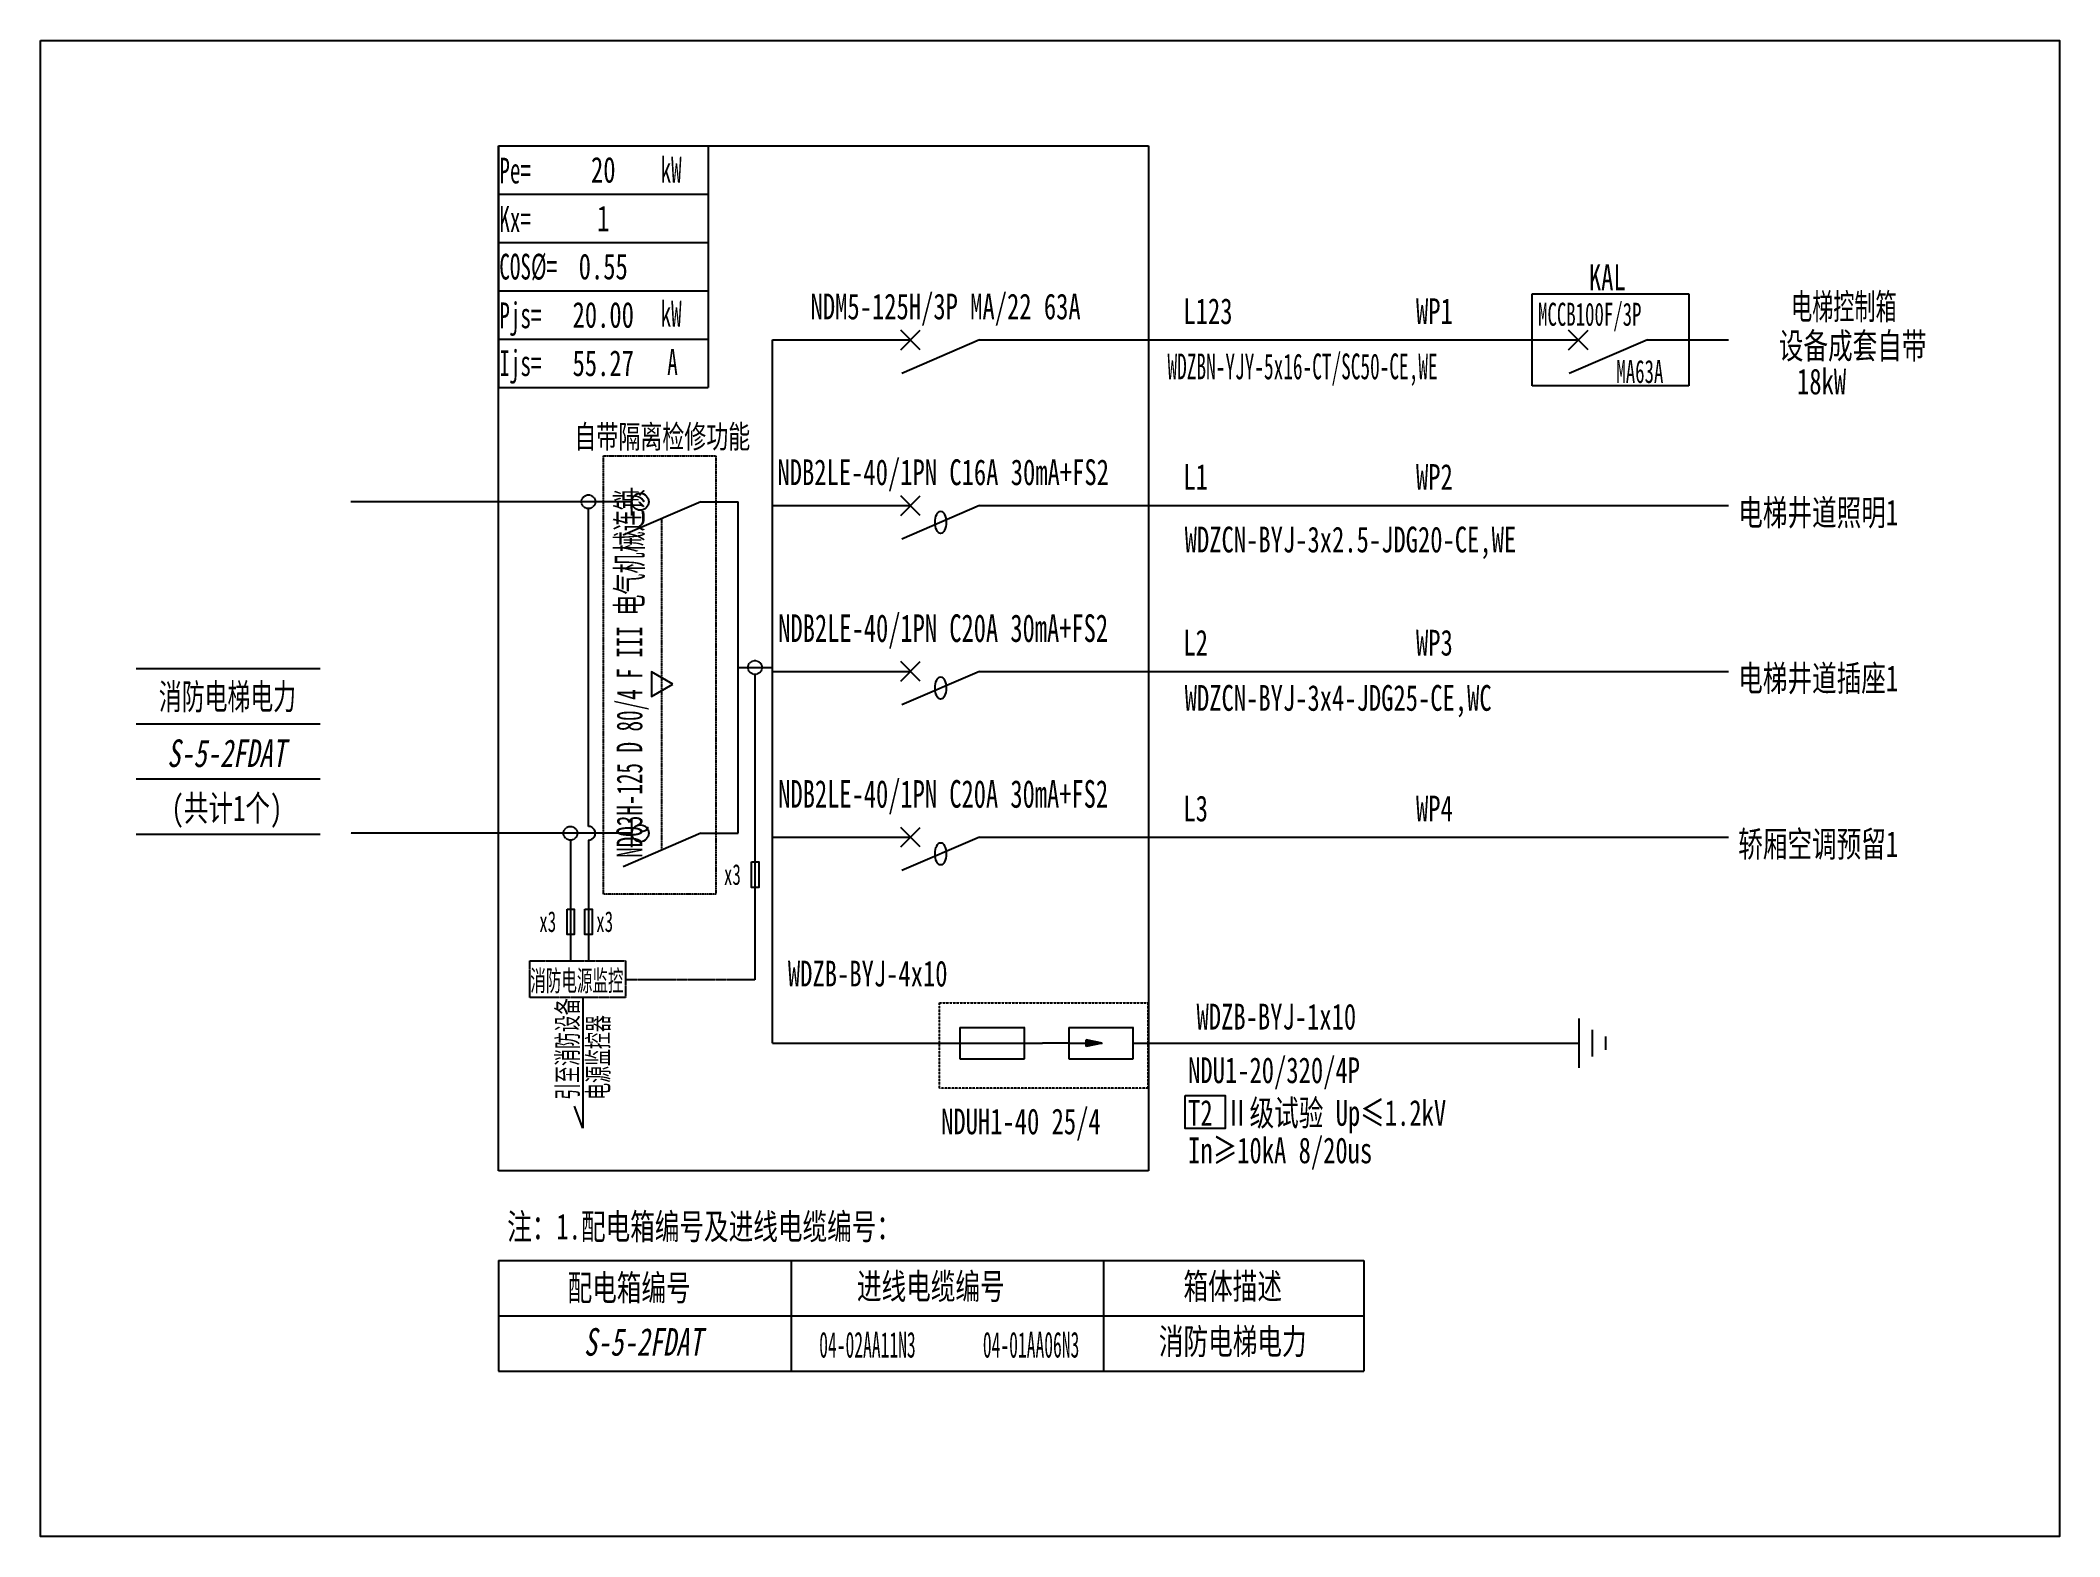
# Model space of a CAD drawing. Extents: x 387582 to 390072, y 311118 to 312963.
import ezdxf
from ezdxf.enums import TextEntityAlignment as Align

# ---------------------------------------------------------------- set-up
doc = ezdxf.new("R2010")
doc.units = 0
doc.header["$MEASUREMENT"] = 0
for name, pattern in [('_点划线L', [1.9, 1.5, -0.17, 0.06, -0.17]), ('DASH', [0.35, 0.25, -0.1]), ('DASHED', [0.75, 0.5, -0.25]), ('DASHED2', [0.375, 0.25, -0.125])]:
    doc.linetypes.add(name, pattern=pattern)
for name, color, linetype in [('D_E_Eqpm(强电设备)', 100, 'Continuous'), ('D_E_Eqpm（强电设备）', 100, 'Continuous'), ('D_E_Text(强电文字)', 51, 'Continuous'), ('D_E_Text（强电文字）', 51, 'Continuous'), ('D_E_Wire(强电线缆)', 10, 'Continuous'), ('D_E_WireEm（强电应急照明线缆）', 10, 'DASHED'), ('D_E_Wire（强电线缆）', 10, 'Continuous'), ('D_T_TableDim（表格尺寸）', 255, 'Continuous'), ('E_E_Text（强电文字）', 51, 'Continuous'), ('系统图', 220, 'Continuous')]:
    doc.layers.add(name, color=color, linetype=linetype)
doc.styles.add('$1$电气', font='', dxfattribs={"width": 0.7})
doc.styles.add('$1$电气箱', font='simhei.ttf', dxfattribs={"width": 0.8, "oblique": 10})
doc.styles.add('电气', font='', dxfattribs={"width": 0.7})
doc.styles.add('电气箱', font='simhei.ttf', dxfattribs={"width": 0.8, "oblique": 10})
doc.styles.get('$1$电气').set_extended_font_data('SimSun')
doc.styles.get('电气').set_extended_font_data('SimSun')

msp = doc.modelspace()

# ---------------------------------------------------------------- linework, layer by layer
at = {"linetype": 'DASHED'}
for p, q in [((388147.5, 311568.9, 0), (388147.5, 312833, 0)), ((388147.5, 312833, 0), (388948.9, 312833, 0)), ((388948.9, 312833, 0), (388948.9, 311568.9, 0)), ((388948.9, 311568.9, 0), (388147.5, 311568.9, 0))]:
    msp.add_line(p, q, dxfattribs=at)
at = {"linetype": 'DASHED2', "elevation": 0}
msp.add_lwpolyline([(388691.4, 311776.4), (388948, 311776.4), (388948, 311670.8), (388691.4, 311670.8)], close=True, dxfattribs=at)
at = {"layer": 'D_E_Eqpm(强电设备)'}
for p, q in [((388716.5, 311745.7, 0), (388796.3, 311745.7, 0)), ((388716.5, 311745.7, 0), (388716.5, 311707, 0)), ((388796.1, 311707, 0), (388796.1, 311745.7, 0)), ((388850.6, 311726.4, 0), (388818.3, 311726.4, 0)), ((388850.6, 311745.7, 0), (388930.4, 311745.7, 0)), ((388850.6, 311745.7, 0), (388850.6, 311707, 0)), ((388850.6, 311726.4, 0), (388892, 311726.4, 0)), ((388892, 311726.4, 0), (388871.9, 311730.5, 0)), ((388871.9, 311722.3, 0), (388871.9, 311730.5, 0)), ((388892, 311726.4, 0), (388871.9, 311722.3, 0)), ((388930.2, 311707, 0), (388930.2, 311745.7, 0)), ((388716.5, 311707, 0), (388796.1, 311707, 0)), ((388850.6, 311707, 0), (388930.2, 311707, 0))]:
    msp.add_line(p, q, dxfattribs=at)
msp.add_solid([(388871.9, 311722.3, 0), (388892, 311726.4, 0), (388871.9, 311730.5, 0)], dxfattribs=at)
at = {"layer": 'D_E_Eqpm（强电设备）'}
for p, q in [((389422.1, 312536.9, 0), (389422.1, 312650.4, 0)), ((389422.1, 312650.4, 0), (389615.2, 312650.4, 0)), ((389615.2, 312650.4, 0), (389615.2, 312536.9, 0)), ((388643.5, 312581.6, 0), (388667.6, 312605.7, 0)), ((388667.6, 312581.6, 0), (388643.5, 312605.7, 0)), ((389466.9, 312581.6, 0), (389491, 312605.7, 0)), ((389491, 312581.6, 0), (389466.9, 312605.7, 0)), ((388740.7, 312593.7, 0), (388644.6, 312552.4, 0)), ((389564.1, 312593.7, 0), (389467.9, 312552.4, 0)), ((389615.2, 312536.9, 0), (389422.1, 312536.9, 0)), ((388311.9, 312377, 0), (388311.9, 312411.1, 0)), ((388643.5, 312377.2, 0), (388667.6, 312401.3, 0)), ((388667.6, 312377.2, 0), (388643.5, 312401.3, 0)), ((388397.1, 312394.1, 0), (388301, 312352.9, 0)), ((388740.7, 312389.3, 0), (388644.6, 312348, 0)), ((388643.5, 312172.8, 0), (388667.6, 312196.9, 0)), ((388667.6, 312172.8, 0), (388643.5, 312196.9, 0)), ((388740.7, 312184.9, 0), (388644.6, 312143.6, 0)), ((388311.9, 311968.3, 0), (388311.9, 312002.3, 0)), ((388397.1, 311985.3, 0), (388301, 311944.1, 0)), ((388643.5, 311968.4, 0), (388667.6, 311992.5, 0)), ((388667.6, 311968.4, 0), (388643.5, 311992.5, 0)), ((388740.7, 311980.5, 0), (388644.6, 311939.3, 0))]:
    msp.add_line(p, q, dxfattribs=at)
at = {"layer": 'D_E_Eqpm（强电设备）', "linetype": 'DASH'}
msp.add_line((388349, 311964.7, 0), (388349, 312373.5, 0), dxfattribs=at)
at = {"layer": 'D_E_Eqpm（强电设备）', "elevation": 0}
msp.add_lwpolyline([(388362.2, 312169.1), (388335.9, 312184.2), (388335.9, 312153.9)], close=True, dxfattribs=at)
at = {"layer": 'D_E_Eqpm（强电设备）'}
for centre in [(388322.3, 312394.1, 0), (388322.3, 311985.3, 0)]:
    msp.add_circle(centre, 10.4, dxfattribs=at)
for centre in [(388692.6, 312368.7, 0), (388692.6, 312164.3, 0), (388692.6, 311959.9, 0)]:
    msp.add_ellipse(centre, major_axis=(0, 13.7), ratio=0.500475, dxfattribs=at)
at = {"layer": 'D_E_Text（强电文字）'}
for p, q in [((388147.5, 312833, 0), (388147.5, 312534.9, 0)), ((388147.5, 312833, 0), (388405.8, 312833, 0)), ((388405.8, 312833, 0), (388405.8, 312534.9, 0)), ((388147.5, 312773.3, 0), (388405.8, 312773.3, 0)), ((388147.5, 312713.7, 0), (388405.8, 312713.7, 0)), ((388147.5, 312654.1, 0), (388405.8, 312654.1, 0)), ((388147.5, 312594.5, 0), (388405.8, 312594.5, 0)), ((388147.5, 312534.9, 0), (388405.8, 312534.9, 0))]:
    msp.add_line(p, q, dxfattribs=at)
at = {"layer": 'D_E_Text（强电文字）', "elevation": 0}
msp.add_lwpolyline([(388994.3, 311661.9), (389043.7, 311661.9), (389043.7, 311621.2), (388994.3, 311621.2)], close=True, dxfattribs=at)
at = {"layer": 'D_E_Wire(强电线缆)'}
for p, q in [((388485.2, 312593.7, 0), (388655.5, 312593.7, 0)), ((388740.7, 312593.7, 0), (389478.9, 312593.7, 0)), ((389564.1, 312593.7, 0), (389664.1, 312593.7, 0)), ((388485.2, 312389.3, 0), (388655.5, 312389.3, 0)), ((388740.7, 312389.3, 0), (389664.1, 312389.3, 0)), ((388485.2, 312184.9, 0), (388655.5, 312184.9, 0)), ((388740.7, 312184.9, 0), (389664.1, 312184.9, 0)), ((388485.2, 311980.5, 0), (388655.5, 311980.5, 0)), ((388740.7, 311980.5, 0), (389664.1, 311980.5, 0))]:
    msp.add_line(p, q, dxfattribs=at)
at = {"layer": 'D_E_WireEm（强电应急照明线缆）'}
msp.add_line((388311.9, 311985.3, 0), (387965.3, 311985.3, 0), dxfattribs=at)
at = {"layer": 'D_E_Wire（强电线缆）'}
for p, q in [((388485.2, 311726.4, 0), (388485.2, 312593.7, 0)), ((388311.9, 312394.1, 0), (387965.3, 312394.1, 0)), ((388258.3, 311993.8, 0), (388258.3, 312385.6, 0)), ((388397.1, 312394.1, 0), (388443.1, 312394.1, 0)), ((388443.1, 311985.3, 0), (388443.1, 312394.1, 0)), ((388443.1, 312189.7, 0), (388484.3, 312189.7, 0)), ((388463.7, 312181.2, 0), (388463.7, 311804.5, 0)), ((388236.1, 311976.8, 0), (388236.1, 311828, 0)), ((388258.2, 311976.8, 0), (388258.2, 311828, 0)), ((388397.1, 311985.3, 0), (388443.1, 311985.3, 0)), ((388251.3, 311782.6, 0), (388251.3, 311621.5, 0)), ((389480, 311696.1, 0), (389480, 311756.7, 0)), ((388485.2, 311726.4, 0), (388818.3, 311726.4, 0)), ((388930.2, 311726.4, 0), (389480, 311726.4, 0)), ((389496.5, 311709.9, 0), (389496.5, 311743, 0)), ((389513.1, 311718.1, 0), (389513.1, 311734.7, 0)), ((388251.3, 311621.5, 0), (388241.2, 311648.6, 0))]:
    msp.add_line(p, q, dxfattribs=at)
at = {"layer": 'D_E_Wire（强电线缆）', "linetype": '_点划线L'}
msp.add_line((388463.7, 311804.5, 0), (388303.9, 311804.5, 0), dxfattribs=at)
at = {"layer": 'D_E_Wire（强电线缆）', "linetype": 'DASH', "elevation": 0}
msp.add_lwpolyline([(388276.7, 312450.9), (388415.3, 312450.9), (388415.3, 311910.3), (388276.7, 311910.3)], close=True, dxfattribs=at)
at = {"layer": 'D_E_Wire（强电线缆）', "elevation": 0}
for points in [[(388459.5, 311949.9), (388468.5, 311949.9), (388468.5, 311918.5), (388459.5, 311918.5)], [(388231.9, 311891.8), (388240.8, 311891.8), (388240.8, 311860.4), (388231.9, 311860.4)], [(388254, 311891.8), (388263, 311891.8), (388263, 311860.4), (388254, 311860.4)]]:
    msp.add_lwpolyline(points, close=True, dxfattribs=at)
at = {"layer": 'D_E_Wire（强电线缆）', "linetype": '_点划线L', "elevation": 0}
msp.add_lwpolyline([(388186.2, 311828), (388303.9, 311828), (388303.9, 311782.6), (388186.2, 311782.6)], close=True, dxfattribs=at)
at = {"layer": 'D_E_Wire（强电线缆）', "linetype": '_点划线L'}
for centre in [(388258.3, 312394.1, 0), (388463.7, 312189.7, 0), (388236.1, 311985.3, 0)]:
    msp.add_circle(centre, 8.52, dxfattribs=at)
at = {"layer": 'D_E_Wire（强电线缆）'}
msp.add_arc((388258.3, 311985.3, 0), 8.52, 269.5766, 90, dxfattribs=at)
at = {"layer": 'D_T_TableDim（表格尺寸）', "color": 255}
for p, q in [((387700.6, 312188.5, 0), (387927.7, 312188.5, 0)), ((387700.6, 312120.4, 0), (387927.7, 312120.4, 0)), ((387700.6, 312052.3, 0), (387927.7, 312052.3, 0)), ((387700.6, 312052.3, 0), (387927.7, 312052.3, 0)), ((387700.6, 312052.3, 0), (387927.7, 312052.3, 0)), ((387700.6, 312052.3, 0), (387927.7, 312052.3, 0)), ((387700.6, 312052.3, 0), (387927.7, 312052.3, 0)), ((387700.6, 311984.1, 0), (387927.7, 311984.1, 0))]:
    msp.add_line(p, q, dxfattribs=at)
at = {"layer": 'D_T_TableDim（表格尺寸）', "ltscale": 3.5}
for p, q in [((388147.5, 311458.3, 0), (389214.7, 311458.3, 0)), ((388147.5, 311458.3, 0), (388147.5, 311322, 0)), ((388508.3, 311458.3, 0), (388508.3, 311322, 0)), ((388893.6, 311458.3, 0), (388893.6, 311322, 0)), ((389214.7, 311458.3, 0), (389214.7, 311322, 0)), ((388147.5, 311390.1, 0), (389214.7, 311390.1, 0)), ((388147.5, 311390.1, 0), (389214.7, 311390.1, 0)), ((388508.3, 311390.1, 0), (388508.3, 311322, 0)), ((388893.6, 311390.1, 0), (388893.6, 311322, 0)), ((388147.5, 311322, 0), (389214.7, 311322, 0))]:
    msp.add_line(p, q, dxfattribs=at)
at = {"layer": '系统图', "ltscale": 9973.992009}
msp.add_lwpolyline([(387582.5, 312963), (390072.5, 312963), (390072.5, 311118), (387582.5, 311118)], close=True, dxfattribs=at)

# ---------------------------------------------------------------- texts
at = {"layer": 'D_E_Text(强电文字)', "style": '电气', "width": 0.7}
for s, p in [('WDZB-BYJ-4x10', (388504.3, 311796.4, 0)), ('WDZB-BYJ-1x10', (389008.2, 311743.3, 0)), ('T2 Ⅱ级试验 Up≤1.2kV ', (388997.8, 311624.6, 0)), ('In≥10kA 8/20us', (388997.8, 311578.4, 0))]:
    msp.add_text(s, height=31.795, dxfattribs=at).set_placement(p)
at = {"layer": 'D_E_Text(强电文字)', "color": 51, "true_color": 0xffff7f, "style": '电气', "width": 0.7}
msp.add_text('NDU1-20/320/4P', height=31.795, dxfattribs=at).set_placement((388997.8, 311677.2, 0))
at = {"layer": 'D_E_Text（强电文字）', "linetype": 'Continuous', "style": '电气', "width": 0.6}
for s, p in [('kW', (388347.3, 312787.7, 0)), ('Pe=', (388148.5, 312786.6, 0)), ('Kx=', (388148.5, 312726.8, 0)), ('COS%%C=', (388148.5, 312668.1, 0)), ('Pjs=', (388148.5, 312608.1, 0)), ('kW', (388347.3, 312610.1, 0)), ('Ijs=', (388148.5, 312549.2, 0)), ('A', (388355.5, 312550.5, 0))]:
    msp.add_text(s, height=31.8, dxfattribs=at).set_placement(p)
at = {"layer": 'D_E_Text（强电文字）', "style": '电气'}
for s, height, width, p in [('KAL', 31.8, 0.7, (389492, 312654.9, 0)), ('L123', 31.8, 0.7, (388992, 312613.2, 0)), ('WP1', 31.8, 0.7, (389278.8, 312613.2, 0)), ('电梯控制箱', 31.8, 0.6, (389741.4, 312618.9, 0)), ('MCCB100F/3P', 28.389, 0.6, (389429.4, 312611.1, 0)), ('设备成套自带', 31.8, 0.7, (389726.2, 312570.5, 0)), ('WDZBN-YJY-5x16-CT/SC50-CE,WE', 31.795, 0.55, (388972.4, 312545.1, 0)), ('18kW', 31.8, 0.7, (389748.7, 312526.5, 0)), ('自带隔离检修功能', 28.39, 0.7, (388241, 312460.2, 0)), ('L1', 31.8, 0.7, (388992, 312408.8, 0)), ('WP2', 31.8, 0.7, (389278.8, 312408.8, 0)), ('电梯井道照明1', 31.8, 0.7, (389676.1, 312364.9, 0)), ('WDZCN-BYJ-3x2.5-JDG20-CE,WE', 31.795, 0.7, (388993.6, 312331.6, 0)), ('L2', 31.8, 0.7, (388992, 312204.4, 0)), ('WP3', 31.8, 0.7, (389278.8, 312204.4, 0)), ('电梯井道插座1', 31.8, 0.7, (389676.1, 312160.5, 0)), ('WDZCN-BYJ-3x4-JDG25-CE,WC', 31.795, 0.7, (388993.6, 312136.3, 0)), ('L3', 31.8, 0.7, (388992, 312000, 0)), ('WP4', 31.8, 0.7, (389278.8, 312000, 0)), ('轿厢空调预留1', 31.8, 0.7, (389676.1, 311956.1, 0)), ('x3', 25.55, 0.6, (388425.4, 311921.7, 0)), ('x3', 25.55, 0.6, (388197.7, 311863.6, 0)), ('x3', 25.55, 0.6, (388267.9, 311863.6, 0)), ('消防电源监控', 25.55, 0.55, (388186.6, 311790.8, 0)), ('注：1.配电箱编号及进线电缆编号：', 31.795, 0.7, (388158.1, 311484.4, 0))]:
    msp.add_text(s, height=height, dxfattribs=dict(at, width=width)).set_placement(p)
at = {"layer": 'D_E_Text（强电文字）'}
for s, height, style, width, p in [('NDM5-125H/3P MA/22 63A', 31.795, '电气', 0.7, (388698.8, 312632.3, 0)), ('MA63A', 28.39, '电气', 0.6, (389554.9, 312554.5, 0)), ('NDB2LE-40/1PN C16A 30mA+FS2', 31.795, '电气', 0.7, (388695.8, 312427.9, 0)), ('消防电梯电力', 31.8, '$1$电气', 0.65, (387813.2, 312154.3, 0)), ('配电箱编号', 31.8, '电气', 0.7, (388308.5, 311425.6, 0)), ('进线电缆编号', 31.8, '电气', 0.7, (388680.5, 311427.3, 0)), ('箱体描述', 31.8, '电气', 0.7, (389052.8, 311427.3, 0)), ('消防电梯电力', 31.8, '电气', 0.7, (389052.8, 311359.2, 0)), ('04-02AA11N3', 31.795, '电气', 0.5, (388602.4, 311354.4, 0)), ('04-01AA06N3', 31.795, '电气', 0.5, (388804.2, 311354.4, 0))]:
    msp.add_text(s, height=height, dxfattribs=dict(at, style=style, width=width)).set_placement(p, align=Align.MIDDLE)
at = {"layer": 'D_E_Text（强电文字）', "style": '电气', "width": 0.6}
msp.add_text('NDQ3H-125 D 80/4 F III 电气机械连锁', height=31.795, rotation=90, dxfattribs=at).set_placement((388310.4, 312182.4, 0), align=Align.MIDDLE)
at = {"layer": 'D_E_Text（强电文字）', "oblique": 10, "width": 0.7}
for style, p in [('$1$电气箱', (387811.9, 312084, 0)), ('电气箱', (388325.8, 311358.1, 0))]:
    msp.add_text('S-5-2FDAT', height=34.07, dxfattribs=dict(at, style=style)).set_placement(p, align=Align.MIDDLE)
at = {"layer": 'D_E_Text（强电文字）', "style": '$1$电气', "width": 0.7}
msp.add_text('(共计1个)', height=31.8, dxfattribs=at).set_placement((387812.5, 312000.4, 0), align=Align.CENTER)
at = {"layer": 'D_E_Text（强电文字）', "style": '电气', "width": 0.6}
for s, p in [('引至消防设备', (388245.2, 311656.5, 0)), ('电源监控器', (388283, 311656.5, 0))]:
    msp.add_text(s, height=25.55, rotation=90, dxfattribs=at).set_placement(p)
at = {"layer": 'D_E_Text（强电文字）', "color": 51, "true_color": 0xffff7f, "style": '电气', "width": 0.7}
msp.add_text('NDUH1-40 25/4', height=31.795, dxfattribs=at).set_placement((388693.2, 311614.1, 0))
at = {"layer": 'D_E_Text（强电文字）', "width": 258.312, "attachment_point": 5, "style": '电气'}
for s, insert, char_height in [('20', (388276.6, 312803.2, 0), 31.8), ('1', (388276.6, 312743.5, 0), 31.8), ('0.55', (388276.6, 312683.9, 0), 31.8), ('{\\C200;20.00}', (388276.6, 312624.3, 0), 31.795), ('{\\C200;55.27}', (388276.6, 312564.7, 0), 31.795)]:
    msp.add_mtext(s, dxfattribs=dict(at, insert=insert, char_height=char_height))
at = {"layer": 'E_E_Text（强电文字）', "linetype": 'Continuous', "style": '电气', "width": 0.65}
for p in [(388695.8, 312221.2, 0), (388695.8, 312016.8, 0)]:
    msp.add_text('NDB2LE-40/1PN C20A 30mA+FS2', height=34.066, dxfattribs=at).set_placement(p, align=Align.CENTER)

doc.saveas('drawing.dxf')
